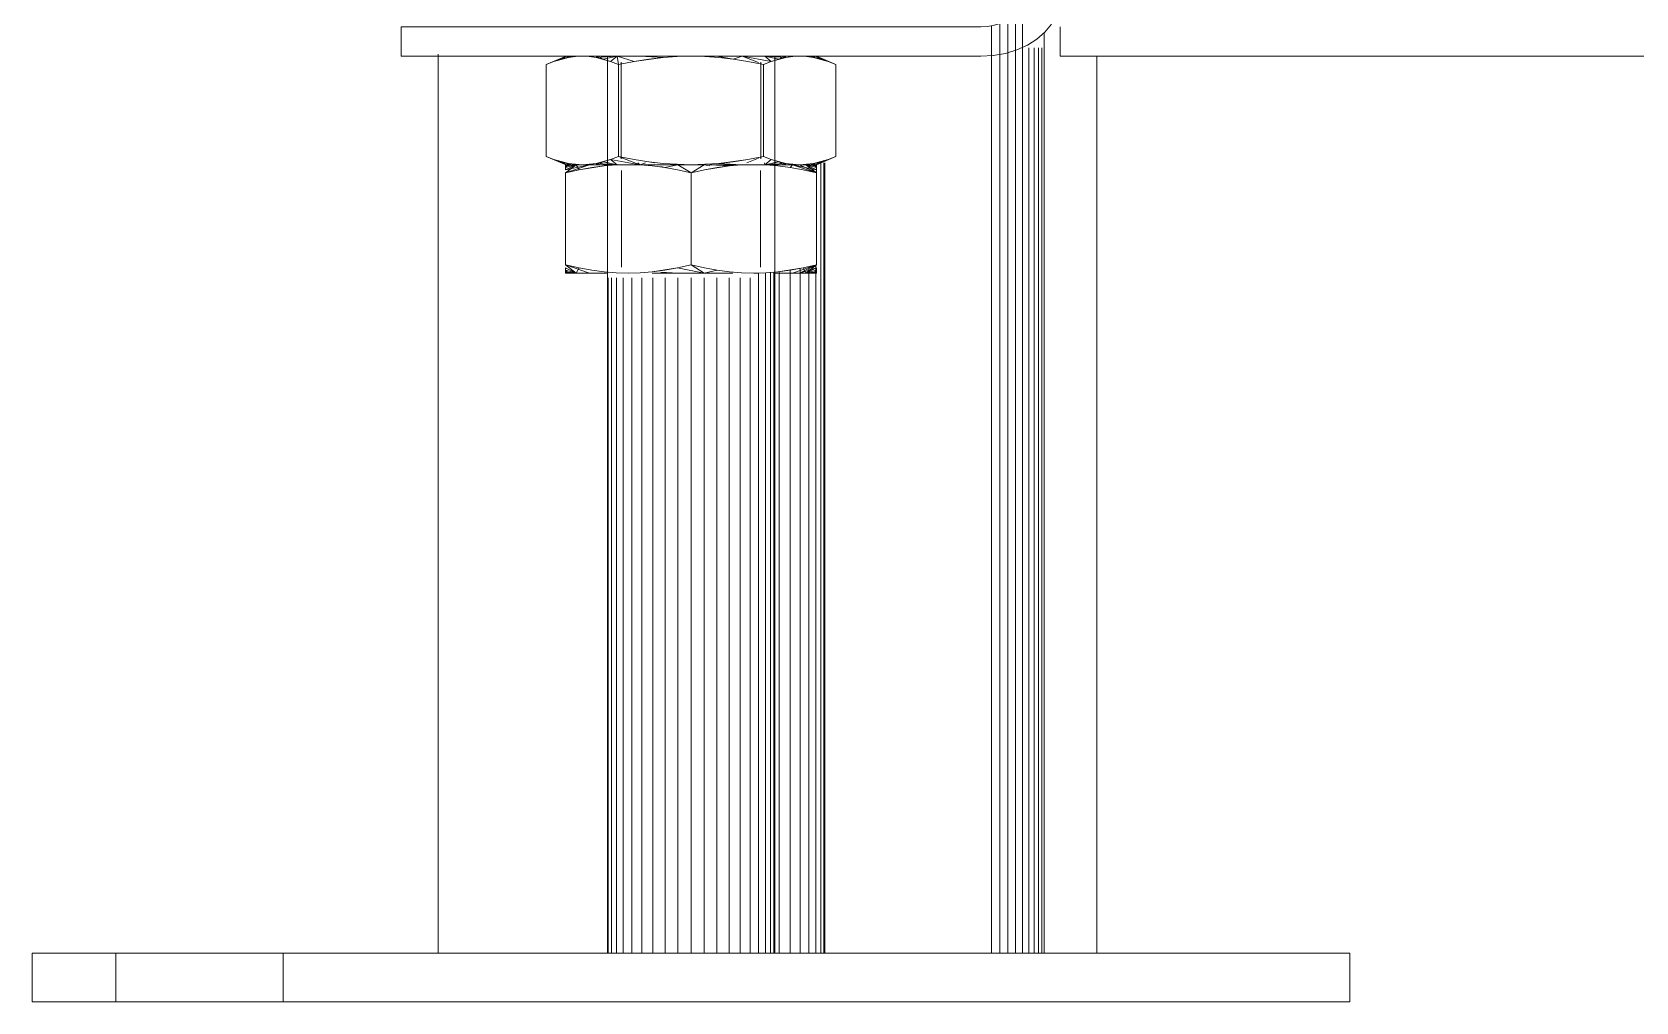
# Model space of a CAD drawing. Header units: centimetres. Extents: x 710 to 12582, y -437 to 1921.
# Drawn here: x 5745.21 to 5757.38, y 101.87 to 109.23 of the extents above; entities that cross this region are included whole.
import ezdxf

# ---------------------------------------------------------------- set-up
doc = ezdxf.new("R2010")
doc.units = ezdxf.units.CM
doc.layers.add('M-EQPM', color=7, linetype='Continuous', lineweight=9)

# ---------------------------------------------------------------- blocks, each defined once
blk = doc.blocks.new('EQ-07-007 - EQ-07-007_dwg_Agrupar_744-1591877-Sección 4')
at = {"layer": 'M-EQPM', "color": 253, "true_color": 0x999999}
for p, q in [((5752.551, 109.296), (5752.551, 102.238)), ((5752.551, 102.238), (5752.551, 109.296)), ((5752.551, 102.238), (5752.551, 109.296)), ((5752.612, 109.328), (5752.612, 102.238)), ((5752.612, 102.238), (5752.612, 109.328)), ((5752.612, 109.328), (5752.612, 102.238)), ((5752.67, 109.383), (5752.67, 102.238)), ((5752.67, 109.383), (5752.67, 102.238)), ((5752.67, 102.238), (5752.67, 109.383)), ((5752.723, 109.384), (5752.723, 102.238)), ((5752.723, 102.238), (5752.723, 109.384)), ((5752.723, 109.384), (5752.723, 102.238)), ((5752.488, 109.277), (5752.488, 102.238)), ((5752.488, 109.277), (5752.488, 102.238)), ((5752.488, 109.277), (5752.488, 102.238)), ((5752.888, 109.229), (5752.888, 102.238)), ((5752.888, 102.238), (5752.888, 109.229)), ((5752.888, 109.229), (5752.888, 102.238)), ((5748.288, 109.061), (5748.288, 102.238)), ((5748.288, 102.238), (5748.288, 109.061)), ((5748.288, 109.061), (5748.288, 102.238)), ((5752.771, 109.109), (5752.771, 102.238)), ((5752.771, 102.238), (5752.771, 109.109)), ((5752.771, 109.109), (5752.771, 102.238)), ((5752.812, 109.109), (5752.812, 102.238)), ((5752.812, 102.238), (5752.812, 109.109)), ((5752.812, 109.109), (5752.812, 102.238)), ((5752.845, 109.109), (5752.845, 102.238)), ((5752.845, 102.238), (5752.845, 109.109)), ((5752.845, 109.109), (5752.845, 102.238)), ((5752.869, 109.109), (5752.869, 102.238)), ((5752.869, 109.109), (5752.869, 102.238)), ((5752.869, 109.109), (5752.869, 102.238)), ((5753.288, 109.046), (5753.288, 102.238)), ((5753.288, 109.046), (5753.288, 102.238)), ((5753.288, 109.046), (5753.288, 102.238))]:
    blk.add_line(p, q, dxfattribs=at)
blk = doc.blocks.new('EQ-07-007 - EQ-07-007_dwg_Agrupar_747-1591886-Sección 4')
at = {"layer": 'M-EQPM', "color": 136, "true_color": 0x007f7f}
for p, q in [((5751.192, 108.237), (5751.192, 102.238)), ((5751.192, 108.237), (5751.192, 102.238)), ((5751.192, 108.237), (5751.192, 102.238)), ((5751.215, 108.237), (5751.215, 102.238)), ((5751.215, 102.238), (5751.215, 108.237)), ((5751.215, 102.238), (5751.215, 108.237)), ((5751.223, 108.237), (5751.223, 102.238)), ((5751.223, 108.237), (5751.223, 102.238)), ((5751.223, 108.237), (5751.223, 102.238)), ((5750.876, 107.411), (5750.876, 102.238)), ((5750.876, 107.411), (5750.876, 102.238)), ((5750.876, 102.238), (5750.876, 107.411)), ((5750.961, 107.422), (5750.961, 102.238)), ((5750.961, 102.238), (5750.961, 107.422)), ((5750.961, 107.422), (5750.961, 102.238)), ((5751.037, 107.436), (5751.037, 102.238)), ((5751.037, 107.436), (5751.037, 102.238)), ((5751.037, 102.238), (5751.037, 107.436)), ((5751.102, 107.45), (5751.102, 102.238)), ((5751.102, 102.238), (5751.102, 107.45)), ((5751.102, 107.45), (5751.102, 102.238)), ((5751.154, 107.461), (5751.154, 102.238)), ((5751.154, 102.238), (5751.154, 107.461)), ((5751.154, 107.461), (5751.154, 102.238))]:
    blk.add_line(p, q, dxfattribs=at)
blk = doc.blocks.new('EQ-07-007 - EQ-07-007_dwg-1591871-Sección 4')
for name in ['EQ-07-007 - EQ-07-007_dwg_Agrupar_744-1591877-Sección 4', 'EQ-07-007 - EQ-07-007_dwg_Agrupar_747-1591886-Sección 4']:
    blk.add_blockref(name, (0, 0))
blk = doc.blocks.new('EQ-07-007 - EQ-07-007-1585142-Sección 4')
blk.add_blockref('EQ-07-007 - EQ-07-007_dwg-1591871-Sección 4', (0, 0))
blk = doc.blocks.new('EQ-07-008 - EQ-07-008_dwg_Agrupar_732-1585975-Sección 4')
at = {"layer": 'M-EQPM', "color": 136, "true_color": 0x007f7f}
for p, q in [((5749.337, 108.223), (5749.255, 108.16)), ((5749.276, 108.223), (5749.255, 108.223)), ((5749.255, 108.223), (5749.276, 108.223)), ((5749.255, 108.223), (5749.255, 108.221)), ((5749.255, 108.223), (5749.255, 108.221)), ((5749.337, 108.223), (5749.255, 108.183)), ((5749.437, 108.223), (5749.255, 108.16)), ((5749.437, 108.223), (5749.255, 108.183)), ((5749.255, 108.213), (5749.255, 108.221)), ((5749.255, 108.213), (5749.255, 108.221)), ((5749.255, 108.183), (5749.255, 108.213)), ((5749.255, 108.201), (5749.255, 108.213)), ((5749.255, 108.183), (5749.255, 108.201)), ((5749.337, 108.223), (5749.276, 108.223)), ((5749.276, 108.223), (5749.337, 108.223)), ((5749.437, 108.223), (5749.337, 108.223)), ((5749.337, 108.223), (5749.437, 108.223)), ((5749.337, 108.223), (5749.358, 108.183)), ((5749.57, 108.223), (5749.437, 108.223)), ((5749.437, 108.223), (5749.57, 108.223)), ((5750.978, 108.223), (5750.845, 108.223)), ((5750.978, 108.223), (5750.845, 108.223)), ((5750.978, 108.223), (5751.16, 108.16)), ((5751.032, 108.223), (5750.978, 108.223)), ((5750.978, 108.223), (5751.078, 108.223)), ((5751.078, 108.223), (5751.032, 108.223)), ((5751.032, 108.223), (5751.16, 108.16)), ((5751.078, 108.223), (5751.139, 108.223)), ((5751.078, 108.223), (5751.16, 108.16)), ((5751.139, 108.223), (5751.078, 108.223)), ((5751.078, 108.223), (5751.16, 108.16)), ((5751.139, 108.223), (5751.16, 108.223)), ((5751.16, 108.223), (5751.139, 108.223)), ((5751.16, 108.223), (5751.16, 108.221)), ((5751.16, 108.223), (5751.16, 108.221)), ((5751.16, 108.213), (5751.16, 108.221)), ((5751.16, 108.213), (5751.16, 108.221)), ((5751.16, 108.183), (5751.16, 108.213)), ((5751.16, 108.201), (5751.16, 108.213)), ((5751.16, 108.183), (5751.16, 108.201)), ((5751.16, 108.201), (5751.16, 108.183)), ((5749.437, 107.4), (5749.255, 107.463)), ((5749.337, 107.4), (5749.255, 107.463)), ((5749.337, 107.4), (5749.255, 107.463)), ((5749.255, 107.463), (5749.437, 107.4)), ((5749.255, 107.41), (5749.255, 107.44)), ((5749.255, 107.422), (5749.255, 107.44)), ((5749.255, 107.41), (5749.255, 107.422)), ((5749.255, 107.402), (5749.255, 107.41)), ((5749.255, 107.402), (5749.255, 107.41)), ((5749.255, 107.4), (5749.255, 107.402)), ((5749.255, 107.4), (5749.255, 107.402)), ((5749.276, 107.4), (5749.255, 107.4)), ((5749.255, 107.4), (5749.276, 107.4)), ((5749.337, 107.4), (5749.276, 107.4)), ((5749.276, 107.4), (5749.337, 107.4)), ((5749.337, 107.4), (5749.358, 107.44)), ((5749.437, 107.4), (5749.337, 107.4)), ((5749.337, 107.4), (5749.437, 107.4)), ((5749.337, 107.4), (5749.437, 107.4)), ((5749.57, 107.4), (5749.437, 107.4)), ((5749.437, 107.4), (5749.57, 107.4)), ((5750.845, 107.4), (5750.978, 107.4)), ((5750.978, 107.4), (5750.845, 107.4)), ((5750.978, 107.4), (5750.845, 107.4)), ((5750.978, 107.4), (5751.16, 107.463)), ((5750.978, 107.4), (5751.078, 107.4)), ((5751.032, 107.4), (5750.978, 107.4)), ((5751.032, 107.4), (5751.16, 107.463)), ((5751.032, 107.4), (5751.16, 107.44)), ((5751.078, 107.4), (5751.032, 107.4)), ((5751.078, 107.4), (5751.058, 107.44)), ((5751.078, 107.4), (5751.16, 107.463)), ((5751.078, 107.4), (5751.139, 107.4)), ((5751.139, 107.4), (5751.078, 107.4)), ((5751.139, 107.4), (5751.16, 107.4)), ((5751.16, 107.4), (5751.139, 107.4)), ((5751.16, 107.44), (5751.16, 107.41)), ((5751.16, 107.422), (5751.16, 107.44)), ((5751.16, 107.422), (5751.16, 107.44)), ((5751.16, 107.41), (5751.16, 107.422)), ((5751.16, 107.402), (5751.16, 107.41)), ((5751.16, 107.402), (5751.16, 107.41)), ((5751.16, 107.4), (5751.16, 107.402)), ((5751.16, 107.4), (5751.16, 107.402))]:
    blk.add_line(p, q, dxfattribs=at)
at = {"layer": 'M-EQPM', "color": 136, "true_color": 0x007f7f, "flags": 128}
for points in [[(5749.255, 108.213), (5749.255, 108.221), (5749.276, 108.223)], [(5749.57, 108.223), (5749.437, 108.223), (5749.337, 108.223), (5749.276, 108.223), (5749.255, 108.223), (5749.276, 108.223), (5749.337, 108.223), (5749.437, 108.223), (5749.57, 108.223)], [(5749.255, 108.16), (5749.437, 108.223), (5749.255, 108.183)], [(5749.358, 108.183), (5749.337, 108.223), (5749.255, 108.16)], [(5749.255, 108.221), (5749.255, 108.213), (5749.276, 108.223), (5749.255, 108.221), (5749.255, 108.223), (5749.255, 108.221)], [(5749.255, 108.201), (5749.255, 108.213), (5749.337, 108.223), (5749.255, 108.201), (5749.255, 108.183), (5749.337, 108.223), (5749.437, 108.223), (5749.255, 108.183)], [(5749.358, 108.183), (5749.337, 108.223), (5749.437, 108.223)], [(5750.845, 108.223), (5750.978, 108.223), (5751.078, 108.223), (5751.139, 108.223), (5751.16, 108.223), (5751.139, 108.223), (5751.078, 108.223), (5751.032, 108.223), (5750.978, 108.223), (5750.845, 108.223)], [(5751.16, 108.201), (5751.16, 108.213), (5751.078, 108.223), (5751.16, 108.201), (5751.16, 108.183), (5751.078, 108.223), (5751.16, 108.16), (5750.978, 108.223), (5751.078, 108.223)], [(5751.16, 108.183), (5751.078, 108.223), (5751.16, 108.16), (5751.032, 108.223), (5751.16, 108.16)], [(5751.032, 108.223), (5751.078, 108.223), (5751.16, 108.201), (5751.139, 108.223), (5751.16, 108.213), (5751.16, 108.201)], [(5751.16, 108.213), (5751.16, 108.221), (5751.139, 108.223)], [(5751.16, 108.221), (5751.16, 108.213), (5751.139, 108.223), (5751.16, 108.221), (5751.16, 108.223), (5751.16, 108.221)], [(5749.255, 107.463), (5749.337, 107.4), (5749.255, 107.44), (5749.255, 107.422), (5749.337, 107.4), (5749.255, 107.41), (5749.255, 107.422)], [(5749.255, 107.463), (5749.337, 107.4), (5749.358, 107.44)], [(5749.276, 107.4), (5749.255, 107.422), (5749.337, 107.4), (5749.255, 107.44)], [(5749.255, 107.41), (5749.255, 107.402), (5749.276, 107.4), (5749.255, 107.41), (5749.255, 107.422), (5749.255, 107.44)], [(5749.255, 107.402), (5749.255, 107.41), (5749.276, 107.4), (5749.255, 107.402), (5749.255, 107.4), (5749.255, 107.402)], [(5749.57, 107.4), (5749.437, 107.4), (5749.337, 107.4), (5749.276, 107.4), (5749.255, 107.4), (5749.276, 107.4), (5749.337, 107.4), (5749.437, 107.4), (5749.57, 107.4)], [(5749.437, 107.4), (5749.337, 107.4), (5749.358, 107.44)], [(5750.845, 107.4), (5750.978, 107.4), (5751.032, 107.4), (5751.078, 107.4), (5751.139, 107.4), (5751.16, 107.4), (5751.139, 107.4), (5751.078, 107.4), (5750.978, 107.4)], [(5751.058, 107.44), (5751.078, 107.4), (5750.978, 107.4)], [(5751.16, 107.463), (5751.032, 107.4), (5751.16, 107.44)], [(5751.058, 107.44), (5751.078, 107.4), (5751.16, 107.463)], [(5751.16, 107.422), (5751.16, 107.41), (5751.078, 107.4), (5751.16, 107.422), (5751.16, 107.44), (5751.078, 107.4)], [(5751.16, 107.44), (5751.078, 107.4), (5751.16, 107.422), (5751.139, 107.4), (5751.16, 107.41), (5751.16, 107.422)], [(5751.16, 107.41), (5751.16, 107.402), (5751.139, 107.4)], [(5751.16, 107.402), (5751.16, 107.41), (5751.139, 107.4), (5751.16, 107.402), (5751.16, 107.4), (5751.16, 107.402)]]:
    blk.add_lwpolyline(points, dxfattribs=at)
for points in [[(5749.255, 108.183), (5749.337, 108.223), (5749.255, 108.201), (5749.276, 108.223), (5749.255, 108.213), (5749.255, 108.201)], [(5751.16, 107.463), (5751.032, 107.4), (5750.978, 107.4)]]:
    blk.add_lwpolyline(points, close=True, dxfattribs=at)
blk = doc.blocks.new('EQ-07-008 - EQ-07-008_dwg_Agrupar_731-1585976-Sección 4')
at = {"layer": 'M-EQPM', "color": 136, "true_color": 0x007f7f}
for p, q in [((5749.26, 109.046), (5749.108, 108.983)), ((5749.26, 109.046), (5749.167, 109.007)), ((5749.26, 109.046), (5749.167, 109.007)), ((5749.5, 109.046), (5749.542, 109.024)), ((5751.155, 109.046), (5751.307, 108.983)), ((5751.16, 109.046), (5751.248, 109.007)), ((5751.16, 109.046), (5751.307, 108.983)), ((5749.108, 108.983), (5749.167, 109.007)), ((5749.108, 108.983), (5749.167, 109.007)), ((5749.167, 109.007), (5749.277, 109.037)), ((5749.167, 109.007), (5749.223, 109.024)), ((5749.223, 109.024), (5749.167, 109.007)), ((5749.223, 109.024), (5749.277, 109.037)), ((5749.277, 109.037), (5749.33, 109.044)), ((5749.277, 109.037), (5749.33, 109.044)), ((5749.277, 109.037), (5749.33, 109.044)), ((5749.488, 109.037), (5749.435, 109.044)), ((5749.488, 109.037), (5749.435, 109.044)), ((5749.488, 109.037), (5749.435, 109.044)), ((5749.598, 109.007), (5749.488, 109.037)), ((5749.542, 109.024), (5749.488, 109.037)), ((5749.598, 109.007), (5749.542, 109.024)), ((5749.542, 109.024), (5749.598, 109.007)), ((5750.817, 109.007), (5750.927, 109.037)), ((5750.817, 109.007), (5750.873, 109.024)), ((5750.873, 109.024), (5750.817, 109.007)), ((5750.873, 109.024), (5750.927, 109.037)), ((5750.927, 109.037), (5750.98, 109.044)), ((5750.927, 109.037), (5750.98, 109.044)), ((5750.927, 109.037), (5750.98, 109.044)), ((5751.138, 109.037), (5751.085, 109.044)), ((5751.138, 109.037), (5751.085, 109.044)), ((5751.138, 109.037), (5751.085, 109.044)), ((5751.248, 109.007), (5751.138, 109.037)), ((5751.192, 109.024), (5751.138, 109.037)), ((5751.248, 109.007), (5751.192, 109.024)), ((5751.192, 109.024), (5751.248, 109.007)), ((5751.307, 108.983), (5751.248, 109.007)), ((5751.307, 108.983), (5751.248, 109.007)), ((5751.307, 108.983), (5751.248, 109.007)), ((5749.26, 108.223), (5749.108, 108.286)), ((5749.26, 108.223), (5749.108, 108.286)), ((5749.108, 108.286), (5749.167, 108.263)), ((5749.108, 108.286), (5749.167, 108.263)), ((5749.277, 108.233), (5749.167, 108.263)), ((5749.223, 108.245), (5749.167, 108.263)), ((5749.223, 108.245), (5749.167, 108.263)), ((5749.277, 108.233), (5749.223, 108.245)), ((5749.302, 108.223), (5749.26, 108.223)), ((5749.26, 108.223), (5749.302, 108.223)), ((5749.33, 108.226), (5749.277, 108.233)), ((5749.33, 108.226), (5749.277, 108.233)), ((5749.383, 108.223), (5749.302, 108.223)), ((5749.302, 108.223), (5749.383, 108.223)), ((5749.383, 108.223), (5749.33, 108.226)), ((5749.383, 108.223), (5749.33, 108.226)), ((5749.383, 108.223), (5749.435, 108.226)), ((5749.383, 108.223), (5749.435, 108.226)), ((5749.5, 108.223), (5749.383, 108.223)), ((5749.383, 108.223), (5749.5, 108.223)), ((5749.435, 108.226), (5749.488, 108.233)), ((5749.435, 108.226), (5749.488, 108.233)), ((5749.598, 108.263), (5749.488, 108.233)), ((5749.488, 108.233), (5749.542, 108.245)), ((5749.64, 108.223), (5749.5, 108.223)), ((5749.5, 108.223), (5749.64, 108.223)), ((5749.542, 108.245), (5749.598, 108.263)), ((5750.775, 108.223), (5750.915, 108.223)), ((5750.915, 108.223), (5750.775, 108.223)), ((5750.817, 108.263), (5750.927, 108.233)), ((5750.873, 108.245), (5750.817, 108.263)), ((5750.873, 108.245), (5750.817, 108.263)), ((5750.927, 108.233), (5750.873, 108.245)), ((5750.915, 108.223), (5751.032, 108.223)), ((5751.032, 108.223), (5750.915, 108.223)), ((5750.98, 108.226), (5750.927, 108.233)), ((5750.98, 108.226), (5750.927, 108.233)), ((5751.032, 108.223), (5750.98, 108.226)), ((5751.032, 108.223), (5750.98, 108.226)), ((5751.032, 108.223), (5751.085, 108.226)), ((5751.032, 108.223), (5751.085, 108.226)), ((5751.032, 108.223), (5751.113, 108.223)), ((5751.113, 108.223), (5751.032, 108.223)), ((5751.085, 108.226), (5751.138, 108.233)), ((5751.085, 108.226), (5751.138, 108.233)), ((5751.113, 108.223), (5751.155, 108.223)), ((5751.155, 108.223), (5751.113, 108.223)), ((5751.248, 108.263), (5751.138, 108.233)), ((5751.138, 108.233), (5751.192, 108.245)), ((5751.155, 108.223), (5751.307, 108.286)), ((5751.155, 108.223), (5751.16, 108.223)), ((5751.16, 108.223), (5751.155, 108.223)), ((5751.16, 108.223), (5751.307, 108.286)), ((5751.16, 108.223), (5751.248, 108.263)), ((5751.192, 108.245), (5751.248, 108.263)), ((5751.307, 108.286), (5751.248, 108.263)), ((5751.307, 108.286), (5751.248, 108.263)), ((5751.248, 108.263), (5751.307, 108.286))]:
    blk.add_line(p, q, dxfattribs=at)
at = {"layer": 'M-EQPM', "color": 136, "true_color": 0x007f7f, "flags": 128}
for points in [[(5749.223, 109.024), (5749.277, 109.037), (5749.26, 109.046), (5749.223, 109.024), (5749.167, 109.007), (5749.26, 109.046), (5749.108, 108.983), (5749.167, 109.007), (5749.26, 109.046)], [(5749.26, 109.046), (5749.167, 109.007), (5749.108, 108.983), (5749.167, 109.007), (5749.26, 109.046), (5749.223, 109.024), (5749.302, 109.046), (5749.277, 109.037), (5749.223, 109.024)], [(5749.33, 109.044), (5749.277, 109.037), (5749.302, 109.046)], [(5749.435, 109.044), (5749.488, 109.037), (5749.5, 109.046)], [(5749.542, 109.024), (5749.488, 109.037), (5749.642, 109.046)], [(5749.5, 109.046), (5749.488, 109.037), (5749.542, 109.024), (5749.598, 109.007)], [(5750.873, 109.024), (5750.927, 109.037), (5750.773, 109.046)], [(5750.873, 109.024), (5750.915, 109.046), (5750.927, 109.037), (5750.873, 109.024), (5750.817, 109.007)], [(5750.98, 109.044), (5750.927, 109.037), (5750.915, 109.046)], [(5751.085, 109.044), (5751.138, 109.037), (5751.113, 109.046)], [(5751.155, 109.046), (5751.192, 109.024), (5751.113, 109.046), (5751.138, 109.037), (5751.192, 109.024)], [(5751.155, 109.046), (5751.248, 109.007), (5751.192, 109.024), (5751.155, 109.046), (5751.138, 109.037), (5751.192, 109.024)], [(5751.307, 108.983), (5751.248, 109.007), (5751.155, 109.046), (5751.307, 108.983), (5751.16, 109.046), (5751.307, 108.983), (5751.248, 109.007), (5751.16, 109.046)], [(5749.223, 108.245), (5749.277, 108.233), (5749.26, 108.223), (5749.223, 108.245), (5749.167, 108.263), (5749.26, 108.223), (5749.108, 108.286), (5749.167, 108.263)], [(5749.26, 108.223), (5749.167, 108.263), (5749.108, 108.286)], [(5749.108, 108.286), (5749.26, 108.223), (5749.223, 108.245), (5749.302, 108.223), (5749.277, 108.233), (5749.223, 108.245)], [(5749.64, 108.223), (5749.5, 108.223), (5749.383, 108.223), (5749.302, 108.223), (5749.26, 108.223)], [(5749.26, 108.223), (5749.302, 108.223), (5749.383, 108.223), (5749.5, 108.223), (5749.64, 108.223)], [(5749.277, 108.233), (5749.33, 108.226), (5749.302, 108.223)], [(5749.33, 108.226), (5749.277, 108.233), (5749.302, 108.223), (5749.33, 108.226), (5749.383, 108.223), (5749.435, 108.226)], [(5749.435, 108.226), (5749.488, 108.233), (5749.5, 108.223), (5749.435, 108.226), (5749.383, 108.223), (5749.33, 108.226)], [(5749.488, 108.233), (5749.435, 108.226), (5749.5, 108.223), (5749.488, 108.233), (5749.542, 108.245), (5749.598, 108.263)], [(5749.542, 108.245), (5749.488, 108.233), (5749.64, 108.224)], [(5749.5, 108.223), (5749.542, 108.245), (5749.582, 108.237)], [(5749.582, 108.237), (5749.542, 108.245), (5749.598, 108.263)], [(5750.775, 108.224), (5750.927, 108.233), (5750.873, 108.245)], [(5750.775, 108.223), (5750.915, 108.223), (5751.032, 108.223), (5751.113, 108.223), (5751.155, 108.223), (5751.16, 108.223), (5751.155, 108.223), (5751.113, 108.223), (5751.032, 108.223), (5750.915, 108.223), (5750.775, 108.223)], [(5750.817, 108.263), (5750.873, 108.245), (5750.833, 108.237)], [(5750.833, 108.237), (5750.873, 108.245), (5750.915, 108.223), (5750.927, 108.233), (5750.873, 108.245)], [(5750.927, 108.233), (5750.98, 108.226), (5750.915, 108.223)], [(5750.98, 108.226), (5750.927, 108.233), (5750.915, 108.223), (5750.98, 108.226), (5751.032, 108.223), (5751.085, 108.226)], [(5751.085, 108.226), (5751.138, 108.233), (5751.113, 108.223), (5751.085, 108.226), (5751.032, 108.223), (5750.98, 108.226)], [(5751.138, 108.233), (5751.085, 108.226), (5751.113, 108.223)], [(5751.248, 108.263), (5751.192, 108.245), (5751.138, 108.233), (5751.113, 108.223), (5751.192, 108.245), (5751.155, 108.223), (5751.248, 108.263), (5751.307, 108.286)], [(5751.192, 108.245), (5751.138, 108.233), (5751.155, 108.223), (5751.192, 108.245), (5751.248, 108.263), (5751.155, 108.223)]]:
    blk.add_lwpolyline(points, dxfattribs=at)
blk.add_lwpolyline([(5751.307, 108.286), (5751.155, 108.223), (5751.16, 108.223), (5751.307, 108.286), (5751.248, 108.263), (5751.16, 108.223)], close=True, dxfattribs=at)
blk = doc.blocks.new('EQ-07-008 - EQ-07-008_dwg_Agrupar_733-1585977-Sección 4')
at = {"layer": 'M-EQPM', "color": 136, "true_color": 0x007f7f}
for p, q in [((5745.208, 102.238), (5745.208, 101.868)), ((5745.208, 102.238), (5755.208, 102.238)), ((5755.208, 102.238), (5745.208, 102.238)), ((5745.85, 102.238), (5745.843, 102.238)), ((5745.85, 102.238), (5745.843, 102.238)), ((5745.843, 102.238), (5745.843, 101.868)), ((5747.113, 102.238), (5747.105, 102.238)), ((5747.113, 102.238), (5747.105, 102.238)), ((5747.113, 102.238), (5747.113, 101.868)), ((5755.208, 101.868), (5755.208, 102.238)), ((5755.208, 102.238), (5755.208, 101.868)), ((5745.208, 101.868), (5755.208, 101.868)), ((5745.85, 101.868), (5745.843, 101.868)), ((5745.85, 101.868), (5745.843, 101.868)), ((5747.105, 101.868), (5747.113, 101.868)), ((5747.113, 101.868), (5747.105, 101.868))]:
    blk.add_line(p, q, dxfattribs=at)
at = {"layer": 'M-EQPM', "color": 136, "true_color": 0x007f7f, "flags": 128}
for points in [[(5755.208, 101.868), (5755.208, 102.238), (5745.208, 102.238), (5745.208, 101.868)], [(5745.208, 102.238), (5745.208, 101.868), (5755.208, 101.868), (5745.208, 101.868)]]:
    blk.add_lwpolyline(points, dxfattribs=at)
blk = doc.blocks.new('EQ-07-008 - EQ-07-008_dwg_Agrupar_729-1585982-Sección 4')
at = {"layer": 'M-EQPM', "color": 136, "true_color": 0x007f7f}
for p, q in [((5749.337, 108.223), (5749.255, 108.16)), ((5749.276, 108.223), (5749.255, 108.223)), ((5749.255, 108.223), (5749.276, 108.223)), ((5749.255, 108.223), (5749.255, 108.221)), ((5749.255, 108.223), (5749.255, 108.221)), ((5749.337, 108.223), (5749.255, 108.183)), ((5749.437, 108.223), (5749.255, 108.16)), ((5749.437, 108.223), (5749.255, 108.183)), ((5749.255, 108.213), (5749.255, 108.221)), ((5749.255, 108.213), (5749.255, 108.221)), ((5749.255, 108.183), (5749.255, 108.213)), ((5749.255, 108.201), (5749.255, 108.213)), ((5749.255, 108.183), (5749.255, 108.201)), ((5749.337, 108.223), (5749.276, 108.223)), ((5749.276, 108.223), (5749.337, 108.223)), ((5749.437, 108.223), (5749.337, 108.223)), ((5749.337, 108.223), (5749.437, 108.223)), ((5749.337, 108.223), (5749.358, 108.183)), ((5749.358, 108.183), (5749.548, 108.213)), ((5749.57, 108.223), (5749.437, 108.223)), ((5749.57, 108.223), (5749.437, 108.223)), ((5749.455, 108.201), (5749.548, 108.213)), ((5749.64, 108.221), (5749.548, 108.213)), ((5749.64, 108.221), (5749.548, 108.213)), ((5749.731, 108.223), (5749.64, 108.221)), ((5749.731, 108.223), (5749.823, 108.221)), ((5749.914, 108.213), (5749.823, 108.221)), ((5749.914, 108.213), (5749.823, 108.221)), ((5749.913, 108.223), (5750.102, 108.223)), ((5749.913, 108.223), (5750.102, 108.223)), ((5750.008, 108.201), (5749.914, 108.213)), ((5749.979, 108.223), (5749.949, 108.223)), ((5749.949, 108.223), (5749.979, 108.223)), ((5750.105, 108.183), (5750.008, 108.201)), ((5750.108, 108.223), (5750.208, 108.16)), ((5750.307, 108.223), (5750.108, 108.223)), ((5750.307, 108.223), (5750.208, 108.16)), ((5750.307, 108.223), (5750.35, 108.214)), ((5750.501, 108.213), (5750.31, 108.183)), ((5750.407, 108.201), (5750.31, 108.183)), ((5750.35, 108.223), (5750.502, 108.223)), ((5750.35, 108.223), (5750.502, 108.223)), ((5750.501, 108.213), (5750.35, 108.221)), ((5750.407, 108.201), (5750.501, 108.213)), ((5750.435, 108.223), (5750.525, 108.223)), ((5750.435, 108.223), (5750.525, 108.223)), ((5750.592, 108.221), (5750.501, 108.213)), ((5750.592, 108.221), (5750.501, 108.213)), ((5750.684, 108.223), (5750.592, 108.221)), ((5750.684, 108.223), (5750.721, 108.223)), ((5750.684, 108.223), (5750.775, 108.221)), ((5750.684, 108.223), (5750.721, 108.223)), ((5750.867, 108.213), (5750.775, 108.221)), ((5750.867, 108.213), (5750.775, 108.221)), ((5750.845, 108.223), (5750.978, 108.223)), ((5750.978, 108.223), (5750.845, 108.223)), ((5750.96, 108.201), (5750.867, 108.213)), ((5750.96, 108.201), (5750.978, 108.223)), ((5750.96, 108.201), (5750.978, 108.223)), ((5751.058, 108.183), (5750.96, 108.201)), ((5750.978, 108.223), (5751.16, 108.16)), ((5751.032, 108.223), (5750.978, 108.223)), ((5750.978, 108.223), (5751.078, 108.223)), ((5750.978, 108.223), (5751.16, 108.183)), ((5751.078, 108.223), (5751.032, 108.223)), ((5751.032, 108.223), (5751.16, 108.16)), ((5751.078, 108.223), (5751.139, 108.223)), ((5751.078, 108.223), (5751.16, 108.183)), ((5751.139, 108.223), (5751.078, 108.223)), ((5751.078, 108.223), (5751.16, 108.16)), ((5751.139, 108.223), (5751.16, 108.223)), ((5751.16, 108.223), (5751.139, 108.223)), ((5751.16, 108.223), (5751.16, 108.221)), ((5751.16, 108.223), (5751.16, 108.221)), ((5751.16, 108.213), (5751.16, 108.221)), ((5751.16, 108.213), (5751.16, 108.221)), ((5751.16, 108.183), (5751.16, 108.213)), ((5751.16, 108.201), (5751.16, 108.213)), ((5751.16, 108.183), (5751.16, 108.201)), ((5751.16, 108.201), (5751.16, 108.183)), ((5749.255, 108.16), (5749.358, 108.183)), ((5749.255, 108.16), (5749.255, 107.463)), ((5749.679, 107.445), (5749.679, 108.178)), ((5750.208, 108.16), (5750.105, 108.183)), ((5750.208, 108.16), (5750.31, 108.183)), ((5750.208, 108.16), (5750.208, 107.463)), ((5750.736, 107.445), (5750.736, 108.178)), ((5751.16, 108.16), (5751.058, 108.183)), ((5751.16, 108.183), (5751.16, 108.16)), ((5751.16, 108.16), (5751.16, 107.463)), ((5749.437, 107.4), (5749.255, 107.463)), ((5749.337, 107.4), (5749.255, 107.463)), ((5749.337, 107.4), (5749.255, 107.463)), ((5749.255, 107.463), (5749.358, 107.44)), ((5749.255, 107.463), (5749.437, 107.4)), ((5749.255, 107.41), (5749.255, 107.44)), ((5749.255, 107.422), (5749.255, 107.44)), ((5749.255, 107.41), (5749.255, 107.422)), ((5749.255, 107.402), (5749.255, 107.41)), ((5749.255, 107.402), (5749.255, 107.41)), ((5749.255, 107.4), (5749.255, 107.402)), ((5749.255, 107.4), (5749.255, 107.402)), ((5749.276, 107.4), (5749.255, 107.4)), ((5749.255, 107.4), (5749.276, 107.4)), ((5749.337, 107.4), (5749.276, 107.4)), ((5749.276, 107.4), (5749.337, 107.4)), ((5749.337, 107.4), (5749.358, 107.44)), ((5749.437, 107.4), (5749.337, 107.4)), ((5749.337, 107.4), (5749.437, 107.4)), ((5749.337, 107.4), (5749.437, 107.4)), ((5749.455, 107.422), (5749.358, 107.44)), ((5749.57, 107.4), (5749.437, 107.4)), ((5749.437, 107.4), (5749.57, 107.4)), ((5749.548, 107.41), (5749.455, 107.422)), ((5749.64, 107.402), (5749.548, 107.41)), ((5749.548, 107.41), (5749.64, 107.402)), ((5749.731, 107.4), (5749.64, 107.402)), ((5749.731, 107.4), (5749.823, 107.402)), ((5749.914, 107.41), (5749.823, 107.402)), ((5749.823, 107.402), (5749.914, 107.41)), ((5749.913, 107.4), (5750.108, 107.4)), ((5750.105, 107.44), (5749.914, 107.41)), ((5750.008, 107.422), (5749.914, 107.41)), ((5750.043, 107.4), (5749.949, 107.4)), ((5750.043, 107.4), (5749.949, 107.4)), ((5749.979, 107.406), (5750.108, 107.4)), ((5750.141, 107.4), (5750.043, 107.4)), ((5750.043, 107.4), (5750.141, 107.4)), ((5750.208, 107.463), (5750.105, 107.44)), ((5750.307, 107.4), (5750.105, 107.44)), ((5750.307, 107.4), (5750.108, 107.4)), ((5750.141, 107.4), (5750.241, 107.4)), ((5750.241, 107.4), (5750.141, 107.4)), ((5750.307, 107.4), (5750.208, 107.463)), ((5750.208, 107.463), (5750.31, 107.44)), ((5750.241, 107.4), (5750.34, 107.4)), ((5750.34, 107.4), (5750.241, 107.4)), ((5750.307, 107.4), (5750.407, 107.422)), ((5750.307, 107.4), (5750.502, 107.4)), ((5750.407, 107.422), (5750.31, 107.44)), ((5750.407, 107.422), (5750.31, 107.44)), ((5750.34, 107.4), (5750.435, 107.4)), ((5750.435, 107.4), (5750.34, 107.4)), ((5750.501, 107.41), (5750.407, 107.422)), ((5750.501, 107.41), (5750.407, 107.422)), ((5750.435, 107.4), (5750.525, 107.4)), ((5750.525, 107.4), (5750.435, 107.4)), ((5750.592, 107.402), (5750.501, 107.41)), ((5750.501, 107.41), (5750.592, 107.402)), ((5750.684, 107.4), (5750.592, 107.402)), ((5750.684, 107.4), (5750.775, 107.402)), ((5750.684, 107.4), (5750.721, 107.4)), ((5750.721, 107.4), (5750.684, 107.4)), ((5750.867, 107.41), (5750.775, 107.402)), ((5750.775, 107.402), (5750.867, 107.41)), ((5750.845, 107.4), (5750.978, 107.4)), ((5750.978, 107.4), (5750.845, 107.4)), ((5750.978, 107.4), (5750.845, 107.4)), ((5751.058, 107.44), (5750.867, 107.41)), ((5750.96, 107.422), (5750.867, 107.41)), ((5750.978, 107.4), (5751.16, 107.463)), ((5750.978, 107.4), (5751.078, 107.4)), ((5751.032, 107.4), (5750.978, 107.4)), ((5751.032, 107.4), (5751.16, 107.463)), ((5751.032, 107.4), (5751.16, 107.44)), ((5751.078, 107.4), (5751.032, 107.4)), ((5751.16, 107.463), (5751.058, 107.44)), ((5751.078, 107.4), (5751.058, 107.44)), ((5751.078, 107.4), (5751.16, 107.463)), ((5751.078, 107.4), (5751.139, 107.4)), ((5751.139, 107.4), (5751.078, 107.4)), ((5751.139, 107.4), (5751.16, 107.4)), ((5751.16, 107.4), (5751.139, 107.4)), ((5751.16, 107.44), (5751.16, 107.41)), ((5751.16, 107.422), (5751.16, 107.44)), ((5751.16, 107.422), (5751.16, 107.44)), ((5751.16, 107.41), (5751.16, 107.422)), ((5751.16, 107.402), (5751.16, 107.41)), ((5751.16, 107.402), (5751.16, 107.41)), ((5751.16, 107.4), (5751.16, 107.402)), ((5751.16, 107.4), (5751.16, 107.402))]:
    blk.add_line(p, q, dxfattribs=at)
at = {"layer": 'M-EQPM', "color": 136, "true_color": 0x007f7f, "flags": 128}
for points in [[(5749.255, 108.213), (5749.255, 108.221), (5749.276, 108.223)], [(5749.57, 108.223), (5749.437, 108.223), (5749.337, 108.223), (5749.276, 108.223), (5749.255, 108.223), (5749.276, 108.223), (5749.337, 108.223), (5749.437, 108.223), (5749.57, 108.223)], [(5749.255, 108.16), (5749.437, 108.223), (5749.255, 108.183)], [(5749.455, 108.201), (5749.358, 108.183), (5749.337, 108.223), (5749.255, 108.16), (5749.358, 108.183), (5749.337, 108.223), (5749.437, 108.223)], [(5749.255, 108.221), (5749.255, 108.213), (5749.276, 108.223), (5749.255, 108.221), (5749.255, 108.223), (5749.255, 108.221)], [(5749.255, 108.201), (5749.255, 108.213), (5749.337, 108.223), (5749.255, 108.201), (5749.255, 108.183), (5749.337, 108.223), (5749.437, 108.223), (5749.255, 108.183)], [(5749.64, 108.221), (5749.731, 108.223), (5749.823, 108.221)], [(5749.914, 108.213), (5750.008, 108.201), (5750.105, 108.183)], [(5750.108, 108.223), (5750.008, 108.201), (5749.979, 108.208)], [(5750.31, 108.183), (5750.208, 108.16), (5750.108, 108.223)], [(5750.307, 108.223), (5750.208, 108.16), (5750.208, 107.463), (5750.31, 107.44)], [(5750.592, 108.221), (5750.684, 108.223), (5750.775, 108.221)], [(5750.845, 108.223), (5750.978, 108.223), (5751.078, 108.223), (5751.139, 108.223), (5751.16, 108.223), (5751.139, 108.223), (5751.078, 108.223), (5751.032, 108.223), (5750.978, 108.223), (5750.845, 108.223)], [(5750.867, 108.213), (5750.96, 108.201), (5751.058, 108.183)], [(5751.16, 108.201), (5751.16, 108.213), (5751.078, 108.223), (5751.16, 108.201), (5751.16, 108.183), (5751.078, 108.223), (5750.978, 108.223), (5751.16, 108.183)], [(5751.16, 108.16), (5750.978, 108.223), (5751.16, 108.183)], [(5751.16, 108.183), (5751.078, 108.223), (5751.16, 108.16), (5751.032, 108.223), (5751.16, 108.16)], [(5751.032, 108.223), (5751.078, 108.223), (5751.16, 108.201), (5751.139, 108.223), (5751.16, 108.213), (5751.16, 108.201)], [(5751.16, 108.213), (5751.16, 108.221), (5751.139, 108.223)], [(5751.16, 108.221), (5751.16, 108.213), (5751.139, 108.223), (5751.16, 108.221), (5751.16, 108.223), (5751.16, 108.221)], [(5749.358, 108.183), (5749.255, 108.16), (5749.255, 107.463), (5749.337, 107.4), (5749.255, 107.44), (5749.255, 107.422), (5749.337, 107.4), (5749.255, 107.41), (5749.255, 107.422)], [(5749.358, 107.44), (5749.255, 107.463), (5749.255, 108.16)], [(5750.105, 107.44), (5750.208, 107.463), (5750.208, 108.16), (5750.105, 108.183)], [(5751.058, 108.183), (5751.16, 108.16), (5751.16, 107.463)], [(5751.058, 107.44), (5751.16, 107.463), (5751.16, 108.16)], [(5749.255, 107.463), (5749.337, 107.4), (5749.358, 107.44)], [(5749.276, 107.4), (5749.255, 107.422), (5749.337, 107.4), (5749.255, 107.44)], [(5749.255, 107.41), (5749.255, 107.402), (5749.276, 107.4), (5749.255, 107.41), (5749.255, 107.422), (5749.255, 107.44)], [(5749.255, 107.402), (5749.255, 107.41), (5749.276, 107.4), (5749.255, 107.402), (5749.255, 107.4), (5749.255, 107.402)], [(5749.57, 107.4), (5749.437, 107.4), (5749.337, 107.4), (5749.276, 107.4), (5749.255, 107.4), (5749.276, 107.4), (5749.337, 107.4), (5749.437, 107.4), (5749.57, 107.4)], [(5749.437, 107.4), (5749.337, 107.4), (5749.358, 107.44)], [(5749.548, 107.41), (5749.455, 107.422), (5749.358, 107.44)], [(5749.823, 107.402), (5749.731, 107.4), (5749.64, 107.402)], [(5750.502, 107.4), (5750.307, 107.4), (5750.108, 107.4), (5749.913, 107.4)], [(5750.008, 107.422), (5750.105, 107.44), (5750.307, 107.4), (5750.208, 107.463), (5750.105, 107.44), (5750.307, 107.4), (5750.108, 107.4)], [(5750.775, 107.402), (5750.684, 107.4), (5750.592, 107.402)], [(5750.845, 107.4), (5750.978, 107.4), (5751.032, 107.4), (5751.078, 107.4), (5751.139, 107.4), (5751.16, 107.4), (5751.139, 107.4), (5751.078, 107.4), (5750.978, 107.4)], [(5750.96, 107.422), (5751.058, 107.44), (5751.078, 107.4), (5751.16, 107.463), (5751.058, 107.44), (5751.078, 107.4), (5750.978, 107.4)], [(5751.16, 107.463), (5751.032, 107.4), (5751.16, 107.44)], [(5751.16, 107.422), (5751.16, 107.41), (5751.078, 107.4), (5751.16, 107.422), (5751.16, 107.44), (5751.078, 107.4)], [(5751.16, 107.44), (5751.078, 107.4), (5751.16, 107.422), (5751.139, 107.4), (5751.16, 107.41), (5751.16, 107.422)], [(5751.16, 107.41), (5751.16, 107.402), (5751.139, 107.4)], [(5751.16, 107.402), (5751.16, 107.41), (5751.139, 107.4), (5751.16, 107.402), (5751.16, 107.4), (5751.16, 107.402)]]:
    blk.add_lwpolyline(points, dxfattribs=at)
for points in [[(5749.255, 108.183), (5749.337, 108.223), (5749.255, 108.201), (5749.276, 108.223), (5749.255, 108.213), (5749.255, 108.201)], [(5751.16, 107.463), (5751.032, 107.4), (5750.978, 107.4)]]:
    blk.add_lwpolyline(points, close=True, dxfattribs=at)
blk = doc.blocks.new('EQ-07-008 - EQ-07-008_dwg_Agrupar_728-1585988-Sección 4')
at = {"layer": 'M-EQPM', "color": 136, "true_color": 0x007f7f}
for p, q in [((5749.26, 109.046), (5749.108, 108.983)), ((5749.26, 109.046), (5749.108, 108.983)), ((5749.648, 109.046), (5749.658, 108.983)), ((5749.648, 109.046), (5749.776, 109.007)), ((5749.648, 109.046), (5749.776, 109.007)), ((5750.527, 109.024), (5750.406, 109.046)), ((5750.595, 109.046), (5750.527, 109.024)), ((5750.595, 109.046), (5750.721, 108.998)), ((5750.595, 109.046), (5750.817, 109.007)), ((5750.767, 109.046), (5750.817, 109.007)), ((5751.155, 109.046), (5751.307, 108.983)), ((5751.155, 109.046), (5751.16, 109.046)), ((5751.16, 109.046), (5751.248, 109.007)), ((5751.16, 109.046), (5751.307, 108.983)), ((5749.108, 108.983), (5749.167, 109.007)), ((5749.108, 108.983), (5749.167, 109.007)), ((5749.108, 108.983), (5749.108, 108.286)), ((5749.167, 109.007), (5749.277, 109.037)), ((5749.167, 109.007), (5749.223, 109.024)), ((5749.223, 109.024), (5749.277, 109.037)), ((5749.277, 109.037), (5749.33, 109.044)), ((5749.277, 109.037), (5749.33, 109.044)), ((5749.277, 109.037), (5749.33, 109.044)), ((5749.488, 109.037), (5749.435, 109.044)), ((5749.488, 109.037), (5749.435, 109.044)), ((5749.488, 109.037), (5749.435, 109.044)), ((5749.598, 109.007), (5749.488, 109.037)), ((5749.542, 109.024), (5749.488, 109.037)), ((5749.598, 109.007), (5749.542, 109.024)), ((5749.598, 109.007), (5749.542, 109.024)), ((5749.658, 108.983), (5749.598, 109.007)), ((5749.658, 108.983), (5749.776, 109.007)), ((5749.658, 108.983), (5749.658, 108.286)), ((5749.678, 108.268), (5749.678, 109.001)), ((5749.776, 109.007), (5749.996, 109.037)), ((5749.776, 109.007), (5749.888, 109.024)), ((5750.102, 109.044), (5749.996, 109.037)), ((5750.102, 109.044), (5749.996, 109.037)), ((5750.419, 109.037), (5750.313, 109.044)), ((5750.419, 109.037), (5750.313, 109.044)), ((5750.527, 109.024), (5750.419, 109.037)), ((5750.639, 109.007), (5750.527, 109.024)), ((5750.758, 108.983), (5750.639, 109.007)), ((5750.737, 108.268), (5750.737, 109.001)), ((5750.817, 109.007), (5750.758, 108.983)), ((5750.758, 108.983), (5750.758, 108.286)), ((5750.817, 109.007), (5750.927, 109.037)), ((5750.817, 109.007), (5750.873, 109.024)), ((5750.873, 109.024), (5750.927, 109.037)), ((5750.927, 109.037), (5750.98, 109.044)), ((5750.927, 109.037), (5750.98, 109.044)), ((5750.927, 109.037), (5750.98, 109.044)), ((5751.138, 109.037), (5751.085, 109.044)), ((5751.138, 109.037), (5751.085, 109.044)), ((5751.138, 109.037), (5751.085, 109.044)), ((5751.248, 109.007), (5751.138, 109.037)), ((5751.192, 109.024), (5751.138, 109.037)), ((5751.248, 109.007), (5751.192, 109.024)), ((5751.192, 109.024), (5751.248, 109.007)), ((5751.307, 108.983), (5751.248, 109.007)), ((5751.307, 108.983), (5751.248, 109.007)), ((5751.307, 108.983), (5751.307, 108.286)), ((5749.26, 108.223), (5749.108, 108.286)), ((5749.108, 108.286), (5749.167, 108.263)), ((5749.167, 108.263), (5749.108, 108.286)), ((5749.26, 108.223), (5749.167, 108.263)), ((5749.167, 108.263), (5749.277, 108.233)), ((5749.223, 108.245), (5749.167, 108.263)), ((5749.26, 108.223), (5749.167, 108.263)), ((5749.223, 108.245), (5749.167, 108.263)), ((5749.277, 108.233), (5749.223, 108.245)), ((5749.302, 108.223), (5749.26, 108.223)), ((5749.26, 108.223), (5749.302, 108.223)), ((5749.33, 108.226), (5749.277, 108.233)), ((5749.33, 108.226), (5749.277, 108.233)), ((5749.383, 108.223), (5749.302, 108.223)), ((5749.302, 108.223), (5749.383, 108.223)), ((5749.383, 108.223), (5749.33, 108.226)), ((5749.383, 108.223), (5749.33, 108.226)), ((5749.383, 108.223), (5749.435, 108.226)), ((5749.383, 108.223), (5749.435, 108.226)), ((5749.5, 108.223), (5749.383, 108.223)), ((5749.383, 108.223), (5749.5, 108.223)), ((5749.435, 108.226), (5749.488, 108.233)), ((5749.435, 108.226), (5749.488, 108.233)), ((5749.598, 108.263), (5749.488, 108.233)), ((5749.488, 108.233), (5749.542, 108.245)), ((5749.64, 108.223), (5749.5, 108.223)), ((5749.5, 108.223), (5749.64, 108.223)), ((5749.542, 108.245), (5749.598, 108.263)), ((5749.598, 108.263), (5749.658, 108.286)), ((5749.648, 108.223), (5749.598, 108.263)), ((5749.82, 108.223), (5749.598, 108.263)), ((5749.82, 108.223), (5749.648, 108.223)), ((5749.82, 108.223), (5749.658, 108.286)), ((5749.658, 108.286), (5749.776, 108.263)), ((5749.888, 108.245), (5749.776, 108.263)), ((5749.888, 108.245), (5749.776, 108.263)), ((5749.979, 108.223), (5749.823, 108.223)), ((5749.979, 108.223), (5749.823, 108.223)), ((5749.996, 108.233), (5749.888, 108.245)), ((5749.888, 108.245), (5749.934, 108.237)), ((5749.996, 108.233), (5749.888, 108.245)), ((5749.979, 108.223), (5749.919, 108.223)), ((5749.979, 108.223), (5749.919, 108.223)), ((5750.102, 108.226), (5749.996, 108.233)), ((5749.996, 108.233), (5750.102, 108.226)), ((5750.208, 108.223), (5750.102, 108.226)), ((5750.208, 108.223), (5750.313, 108.226)), ((5750.419, 108.233), (5750.313, 108.226)), ((5750.313, 108.226), (5750.419, 108.233)), ((5750.404, 108.223), (5750.496, 108.223)), ((5750.496, 108.223), (5750.404, 108.223)), ((5750.406, 108.223), (5750.592, 108.223)), ((5750.592, 108.223), (5750.406, 108.223)), ((5750.639, 108.263), (5750.419, 108.233)), ((5750.527, 108.245), (5750.419, 108.233)), ((5750.419, 108.233), (5750.592, 108.223)), ((5750.527, 108.245), (5750.639, 108.263)), ((5750.595, 108.223), (5750.767, 108.223)), ((5750.631, 108.237), (5750.721, 108.272)), ((5750.631, 108.237), (5750.721, 108.272)), ((5750.758, 108.286), (5750.639, 108.263)), ((5750.639, 108.263), (5750.758, 108.286)), ((5750.758, 108.286), (5750.817, 108.263)), ((5750.767, 108.223), (5750.765, 108.237)), ((5750.775, 108.223), (5750.915, 108.223)), ((5750.915, 108.223), (5750.775, 108.223)), ((5750.817, 108.263), (5750.927, 108.233)), ((5750.873, 108.245), (5750.817, 108.263)), ((5750.927, 108.233), (5750.873, 108.245)), ((5750.915, 108.223), (5751.032, 108.223)), ((5751.032, 108.223), (5750.915, 108.223)), ((5750.98, 108.226), (5750.927, 108.233)), ((5750.98, 108.226), (5750.927, 108.233)), ((5751.032, 108.223), (5750.98, 108.226)), ((5751.032, 108.223), (5750.98, 108.226)), ((5751.032, 108.223), (5751.085, 108.226)), ((5751.032, 108.223), (5751.085, 108.226)), ((5751.032, 108.223), (5751.113, 108.223)), ((5751.113, 108.223), (5751.032, 108.223)), ((5751.085, 108.226), (5751.138, 108.233)), ((5751.085, 108.226), (5751.138, 108.233)), ((5751.113, 108.223), (5751.155, 108.223)), ((5751.155, 108.223), (5751.113, 108.223)), ((5751.248, 108.263), (5751.138, 108.233)), ((5751.138, 108.233), (5751.192, 108.245)), ((5751.155, 108.223), (5751.307, 108.286)), ((5751.155, 108.223), (5751.16, 108.223)), ((5751.16, 108.223), (5751.155, 108.223)), ((5751.16, 108.223), (5751.307, 108.286)), ((5751.16, 108.223), (5751.248, 108.263)), ((5751.192, 108.245), (5751.248, 108.263)), ((5751.307, 108.286), (5751.248, 108.263)), ((5751.307, 108.286), (5751.248, 108.263))]:
    blk.add_line(p, q, dxfattribs=at)
at = {"layer": 'M-EQPM', "color": 136, "true_color": 0x007f7f, "flags": 128}
for points in [[(5749.223, 109.024), (5749.277, 109.037), (5749.26, 109.046), (5749.223, 109.024), (5749.167, 109.007), (5749.26, 109.046), (5749.108, 108.983), (5749.108, 108.286), (5749.167, 108.263), (5749.26, 108.223), (5749.223, 108.245), (5749.302, 108.223), (5749.277, 108.233), (5749.223, 108.245)], [(5749.26, 108.223), (5749.167, 108.263), (5749.108, 108.286), (5749.108, 108.983), (5749.167, 109.007), (5749.26, 109.046), (5749.108, 108.983), (5749.167, 109.007)], [(5749.26, 109.046), (5749.223, 109.024), (5749.302, 109.046), (5749.277, 109.037), (5749.223, 109.024), (5749.167, 109.007)], [(5749.33, 109.044), (5749.277, 109.037), (5749.302, 109.046)], [(5749.435, 109.044), (5749.488, 109.037), (5749.5, 109.046)], [(5749.642, 109.046), (5749.488, 109.037), (5749.542, 109.024)], [(5749.5, 109.046), (5749.488, 109.037), (5749.542, 109.024), (5749.598, 109.007)], [(5749.5, 109.046), (5749.542, 109.024), (5749.648, 109.046), (5749.598, 109.007), (5749.658, 108.983), (5749.658, 108.286), (5749.776, 108.263)], [(5749.776, 109.007), (5749.658, 108.983), (5749.648, 109.046), (5749.776, 109.007)], [(5749.82, 109.046), (5749.996, 109.037), (5749.888, 109.024)], [(5750.595, 109.046), (5750.817, 109.007), (5750.758, 108.983)], [(5750.721, 108.998), (5750.595, 109.046), (5750.817, 109.007), (5750.873, 109.024), (5750.767, 109.046), (5750.927, 109.037), (5750.873, 109.024)], [(5750.758, 108.286), (5750.758, 108.983), (5750.817, 109.007), (5750.767, 109.046)], [(5750.873, 109.024), (5750.915, 109.046), (5750.927, 109.037), (5750.873, 109.024), (5750.817, 109.007)], [(5750.98, 109.044), (5750.927, 109.037), (5750.915, 109.046)], [(5751.085, 109.044), (5751.138, 109.037), (5751.113, 109.046)], [(5751.248, 108.263), (5751.192, 108.245), (5751.138, 108.233), (5751.113, 108.223), (5751.192, 108.245), (5751.155, 108.223), (5751.248, 108.263), (5751.307, 108.286), (5751.307, 108.983), (5751.248, 109.007), (5751.155, 109.046), (5751.307, 108.983), (5751.16, 109.046), (5751.307, 108.983), (5751.248, 109.007), (5751.16, 109.046)], [(5751.155, 109.046), (5751.192, 109.024), (5751.113, 109.046), (5751.138, 109.037), (5751.192, 109.024)], [(5751.155, 109.046), (5751.248, 109.007), (5751.192, 109.024), (5751.155, 109.046), (5751.138, 109.037), (5751.192, 109.024)], [(5749.648, 108.223), (5749.598, 108.263), (5749.658, 108.286), (5749.658, 108.983), (5749.776, 109.007)], [(5750.419, 109.037), (5750.527, 109.024), (5750.639, 109.007)], [(5750.767, 108.223), (5750.817, 108.263), (5750.758, 108.286), (5750.758, 108.983), (5750.639, 109.007)], [(5751.248, 108.263), (5751.307, 108.286), (5751.307, 108.983), (5751.248, 109.007)], [(5749.223, 108.245), (5749.277, 108.233), (5749.26, 108.223), (5749.223, 108.245), (5749.167, 108.263), (5749.26, 108.223), (5749.108, 108.286), (5749.167, 108.263), (5749.26, 108.223)], [(5749.64, 108.223), (5749.5, 108.223), (5749.383, 108.223), (5749.302, 108.223), (5749.26, 108.223)], [(5749.26, 108.223), (5749.302, 108.223), (5749.383, 108.223), (5749.5, 108.223), (5749.64, 108.223)], [(5749.277, 108.233), (5749.33, 108.226), (5749.302, 108.223)], [(5749.33, 108.226), (5749.277, 108.233), (5749.302, 108.223), (5749.33, 108.226), (5749.383, 108.223), (5749.435, 108.226)], [(5749.435, 108.226), (5749.488, 108.233), (5749.5, 108.223), (5749.435, 108.226), (5749.383, 108.223), (5749.33, 108.226)], [(5749.488, 108.233), (5749.435, 108.226), (5749.5, 108.223), (5749.488, 108.233), (5749.542, 108.245), (5749.598, 108.263)], [(5749.542, 108.245), (5749.488, 108.233), (5749.64, 108.224)], [(5749.5, 108.223), (5749.542, 108.245), (5749.582, 108.237)], [(5749.648, 108.223), (5749.542, 108.245), (5749.598, 108.263), (5749.82, 108.223), (5749.658, 108.286), (5749.598, 108.263), (5749.82, 108.223)], [(5749.805, 108.237), (5749.82, 108.223), (5749.862, 108.237)], [(5750.35, 108.225), (5750.313, 108.226), (5750.208, 108.223), (5750.102, 108.226)], [(5750.765, 108.237), (5750.767, 108.223), (5750.873, 108.245), (5750.915, 108.223), (5750.927, 108.233), (5750.873, 108.245), (5750.817, 108.263)], [(5750.775, 108.224), (5750.927, 108.233), (5750.873, 108.245)], [(5750.775, 108.223), (5750.915, 108.223), (5751.032, 108.223), (5751.113, 108.223), (5751.155, 108.223), (5751.16, 108.223), (5751.155, 108.223), (5751.113, 108.223), (5751.032, 108.223), (5750.915, 108.223), (5750.775, 108.223)], [(5750.817, 108.263), (5750.873, 108.245), (5750.833, 108.237)], [(5750.927, 108.233), (5750.98, 108.226), (5750.915, 108.223)], [(5750.98, 108.226), (5750.927, 108.233), (5750.915, 108.223), (5750.98, 108.226), (5751.032, 108.223), (5751.085, 108.226)], [(5751.085, 108.226), (5751.138, 108.233), (5751.113, 108.223), (5751.085, 108.226), (5751.032, 108.223), (5750.98, 108.226)], [(5751.138, 108.233), (5751.085, 108.226), (5751.113, 108.223)], [(5751.192, 108.245), (5751.138, 108.233), (5751.155, 108.223), (5751.192, 108.245), (5751.248, 108.263), (5751.155, 108.223)]]:
    blk.add_lwpolyline(points, dxfattribs=at)
blk.add_lwpolyline([(5751.307, 108.286), (5751.155, 108.223), (5751.16, 108.223), (5751.307, 108.286), (5751.248, 108.263), (5751.16, 108.223)], close=True, dxfattribs=at)
blk = doc.blocks.new('EQ-07-008 - EQ-07-008_dwg_Agrupar_727-1585989-Sección 4')
at = {"layer": 'M-EQPM', "color": 136, "true_color": 0x007f7f}
for p, q in [((5749.573, 109.046), (5749.573, 102.238)), ((5750.843, 109.046), (5750.843, 102.238)), ((5749.573, 102.238), (5749.573, 107.364)), ((5749.573, 102.238), (5749.573, 107.364)), ((5749.58, 107.364), (5749.58, 102.238)), ((5749.58, 102.238), (5749.58, 107.364)), ((5749.58, 107.364), (5749.58, 102.238)), ((5749.604, 107.364), (5749.604, 102.238)), ((5749.604, 102.238), (5749.604, 107.364)), ((5749.604, 107.364), (5749.604, 102.238)), ((5749.642, 107.364), (5749.642, 102.238)), ((5749.642, 102.238), (5749.642, 107.364)), ((5749.642, 107.364), (5749.642, 102.238)), ((5749.694, 107.364), (5749.694, 102.238)), ((5749.694, 102.238), (5749.694, 107.364)), ((5749.694, 107.364), (5749.694, 102.238)), ((5749.759, 107.364), (5749.759, 102.238)), ((5749.759, 107.364), (5749.759, 102.238)), ((5749.759, 102.238), (5749.759, 107.364)), ((5749.834, 107.364), (5749.834, 102.238)), ((5749.834, 102.238), (5749.834, 107.364)), ((5749.834, 107.364), (5749.834, 102.238)), ((5749.919, 107.364), (5749.919, 102.238)), ((5749.919, 102.238), (5749.919, 107.364)), ((5749.919, 107.364), (5749.919, 102.238)), ((5750.011, 107.364), (5750.011, 102.238)), ((5750.011, 107.364), (5750.011, 102.238)), ((5750.011, 102.238), (5750.011, 107.364)), ((5750.108, 107.364), (5750.108, 102.238)), ((5750.108, 102.238), (5750.108, 107.364)), ((5750.108, 107.364), (5750.108, 102.238)), ((5750.208, 107.364), (5750.208, 102.238)), ((5750.208, 107.364), (5750.208, 102.238)), ((5750.208, 102.238), (5750.208, 107.364)), ((5750.307, 107.364), (5750.307, 102.238)), ((5750.307, 102.238), (5750.307, 107.364)), ((5750.307, 107.364), (5750.307, 102.238)), ((5750.404, 107.364), (5750.404, 102.238)), ((5750.404, 102.238), (5750.404, 107.364)), ((5750.404, 107.364), (5750.404, 102.238)), ((5750.496, 107.364), (5750.496, 102.238)), ((5750.496, 107.364), (5750.496, 102.238)), ((5750.496, 102.238), (5750.496, 107.364)), ((5750.581, 107.364), (5750.581, 102.238)), ((5750.581, 102.238), (5750.581, 107.364)), ((5750.581, 107.364), (5750.581, 102.238)), ((5750.657, 107.364), (5750.657, 102.238)), ((5750.657, 107.364), (5750.657, 102.238)), ((5750.657, 102.238), (5750.657, 107.364)), ((5750.721, 107.401), (5750.721, 102.238)), ((5750.721, 102.238), (5750.721, 107.401)), ((5750.721, 107.401), (5750.721, 102.238)), ((5750.773, 107.402), (5750.773, 102.238)), ((5750.773, 102.238), (5750.773, 107.402)), ((5750.773, 107.402), (5750.773, 102.238)), ((5750.812, 107.405), (5750.812, 102.238)), ((5750.812, 107.405), (5750.812, 102.238)), ((5750.812, 107.405), (5750.812, 102.238)), ((5750.835, 107.407), (5750.835, 102.238)), ((5750.835, 102.238), (5750.835, 107.407)), ((5750.835, 102.238), (5750.835, 107.407)), ((5750.843, 107.408), (5750.843, 102.238)), ((5750.843, 107.408), (5750.843, 102.238))]:
    blk.add_line(p, q, dxfattribs=at)
blk = doc.blocks.new('EQ-07-008 - EQ-07-008_dwg_Agrupar_499-1585991-Sección 4')
at = {"layer": 'M-EQPM', "color": 136, "true_color": 0x007f7f}
for p, q in [((5748.008, 109.268), (5748.008, 109.046)), ((5752.832, 109.176), (5752.76, 109.131)), ((5752.76, 109.131), (5752.832, 109.176)), ((5752.832, 109.176), (5752.893, 109.229)), ((5753.008, 109.268), (5753.008, 109.046)), ((5748.008, 109.046), (5752.408, 109.046)), ((5752.501, 109.052), (5752.408, 109.046)), ((5752.501, 109.052), (5752.408, 109.046)), ((5752.501, 109.052), (5752.408, 109.046)), ((5752.408, 109.046), (5752.501, 109.052)), ((5752.501, 109.052), (5752.408, 109.046)), ((5752.501, 109.052), (5752.593, 109.068)), ((5752.593, 109.068), (5752.501, 109.052)), ((5752.501, 109.052), (5752.593, 109.068)), ((5752.593, 109.068), (5752.68, 109.095)), ((5752.593, 109.068), (5752.68, 109.095)), ((5752.68, 109.095), (5752.76, 109.131)), ((5752.68, 109.095), (5752.76, 109.131)), ((5752.68, 109.095), (5752.76, 109.131)), ((5753.008, 109.046), (5792.008, 109.046)), ((5753.008, 109.046), (5792.008, 109.046))]:
    blk.add_line(p, q, dxfattribs=at)
at = {"layer": 'M-EQPM', "color": 136, "true_color": 0x007f7f, "flags": 128}
for points in [[(5752.408, 109.046), (5748.008, 109.046), (5748.008, 109.268), (5752.408, 109.268), (5752.455, 109.271), (5752.5, 109.279), (5752.544, 109.293), (5752.584, 109.311), (5752.62, 109.333), (5752.65, 109.36), (5752.675, 109.39), (5752.693, 109.422), (5752.704, 109.456), (5752.708, 109.49)], [(5752.942, 109.289), (5752.893, 109.229), (5752.832, 109.176)], [(5748.008, 109.046), (5748.008, 109.268), (5752.408, 109.268)], [(5752.893, 109.229), (5752.832, 109.176), (5752.76, 109.131), (5752.68, 109.095)], [(5792.008, 109.268), (5792.008, 109.046), (5753.008, 109.046)], [(5752.593, 109.068), (5752.501, 109.052), (5752.408, 109.046), (5748.008, 109.046)], [(5752.501, 109.052), (5752.593, 109.068), (5752.68, 109.095), (5752.76, 109.131)], [(5752.68, 109.095), (5752.593, 109.068), (5752.501, 109.052)], [(5752.76, 109.131), (5752.68, 109.095), (5752.593, 109.068), (5752.68, 109.095)]]:
    blk.add_lwpolyline(points, dxfattribs=at)
blk.add_lwpolyline([(5753.008, 109.268), (5753.008, 109.046)], close=True, dxfattribs=at)
blk = doc.blocks.new('EQ-07-008 - EQ-07-008_dwg-1585974-Sección 4')
for name in ['EQ-07-008 - EQ-07-008_dwg_Agrupar_499-1585991-Sección 4', 'EQ-07-008 - EQ-07-008_dwg_Agrupar_727-1585989-Sección 4', 'EQ-07-008 - EQ-07-008_dwg_Agrupar_731-1585976-Sección 4', 'EQ-07-008 - EQ-07-008_dwg_Agrupar_728-1585988-Sección 4', 'EQ-07-008 - EQ-07-008_dwg_Agrupar_732-1585975-Sección 4', 'EQ-07-008 - EQ-07-008_dwg_Agrupar_729-1585982-Sección 4', 'EQ-07-008 - EQ-07-008_dwg_Agrupar_733-1585977-Sección 4']:
    blk.add_blockref(name, (0, 0))
blk = doc.blocks.new('EQ-07-008 - EQ-07-008-1586000-Sección 4')
blk.add_blockref('EQ-07-008 - EQ-07-008_dwg-1585974-Sección 4', (0, 0))
blk = doc.blocks.new('PQ_RVR_MEP-01_ZZ_ZZ_MO_T_A_rvt-1-Sección 4')
at = {"layer": 'M-EQPM', "lineweight": 9}
for name in ['EQ-07-008 - EQ-07-008-1586000-Sección 4', 'EQ-07-007 - EQ-07-007-1585142-Sección 4']:
    blk.add_blockref(name, (0, 0), dxfattribs=at)

msp = doc.modelspace()

# ---------------------------------------------------------------- block references
at = {"lineweight": 5}
msp.add_blockref('PQ_RVR_MEP-01_ZZ_ZZ_MO_T_A_rvt-1-Sección 4', (0, 0), dxfattribs=at)

doc.saveas('drawing.dxf')
